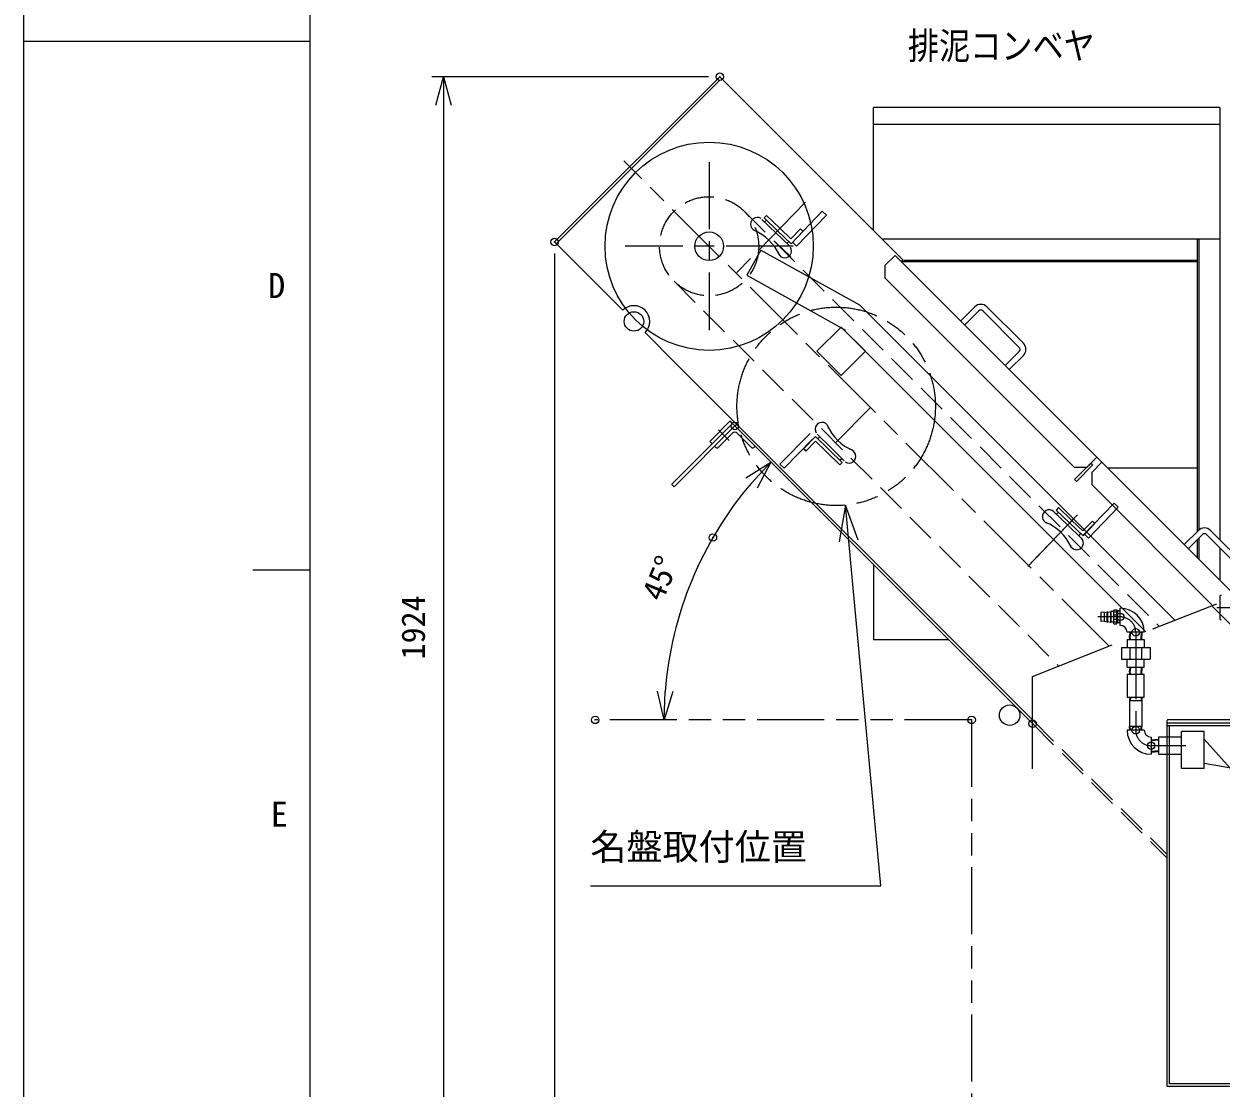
# Model space of a CAD drawing. Units: millimetres, scale not verified. Extents: x -4200 to 13609, y -2970 to 3038.
# Drawn here: x -4200 to -2110, y -1828 to 30 of the extents above; entities that cross this region are included whole.
import ezdxf
from ezdxf.enums import TextEntityAlignment as Align

# ---------------------------------------------------------------- set-up
doc = ezdxf.new("R2010")
doc.units = ezdxf.units.MM
doc.header["$LTSCALE"] = 26
doc.header["$PDMODE"] = 32
doc.header["$PDSIZE"] = 13
for name, pattern in [('USER3', [2.8, 2, -0.8]), ('USER4', [7.4, 4.5, -0.8, 1.3, -0.8]), ('USER5', [9.9, 4.5, -0.8, 1.5, -0.8, 1.5, -0.8])]:
    doc.linetypes.add(name, pattern=pattern)
for name, color, linetype, lineweight in [('0-0_0', 3, 'Continuous', 18), ('0-3_4', 4, 'Continuous', 18), ('0-A_AM_3', 6, 'USER3', 18), ('0-B_AM_5', 7, 'Continuous', 18), ('0-C_AM_7', 4, 'USER4', 18), ('0-D_AM_11', 3, 'USER5', 18), ('0-E_AM_BOR', 7, 'Continuous', 18), ('0-F_AM_0', 3, 'Continuous', 18), ('1-0_AM_2', 2, 'Continuous', 18)]:
    doc.layers.add(name, color=color, linetype=linetype, lineweight=lineweight)
doc.layers.add('1-A__0-9_Defpoints', color=7, linetype='Continuous')
doc.styles.add('ＭＳ ゴシック', font='')
doc.styles.get('ＭＳ ゴシック').set_extended_font_data('MS Gothic')

# ---------------------------------------------------------------- blocks, each defined once
blk = doc.blocks.new('_Open30')
at = {"layer": '0-0_0', "color": 7}
blk.add_line((0, 0), (-25, 0), dxfattribs=at)
blk.add_lwpolyline([(-25, 6.7), (0, 0), (-25, -6.7)], dxfattribs=at)
blk = doc.blocks.new('_D3')
at = {"layer": '0-B_AM_5'}
for p, q in [((-75220.4, -1493.5), (-87286.3, -1493.5)), ((-86786.3, -2743.5), (-86786.3, -48333.3)), ((-64226.8, -49583.3), (-87286.3, -49583.3))]:
    blk.add_line(p, q, dxfattribs=at)
at = {"layer": '1-A__0-9_Defpoints'}
for p in [(-74720.4, -1493.5), (-86786.3, -49583.3), (-63726.8, -49583.3)]:
    blk.add_point(p, dxfattribs=at)
at = {"layer": '0-B_AM_5', "xscale": 50, "yscale": 50}
for p, rotation in [((-86786.3, -1493.5), 90), ((-86786.3, -49583.3), 270)]:
    blk.add_blockref('_Open30', p, dxfattribs=dict(at, rotation=rotation))
at = {"layer": '0-B_AM_5', "style": 'ＭＳ ゴシック'}
blk.add_text('1924', height=1026, rotation=90, dxfattribs=at).set_placement((-87286.8, -26938.4), align=Align.BOTTOM_LEFT)
blk = doc.blocks.new('_D5')
at = {"layer": '0-B_AM_5'}
blk.add_line((-81939, -9212), (-81939, -56873.7), dxfattribs=at)
at = {"layer": '1-A__0-9_Defpoints'}
blk.add_point((-81939, -8712), dxfattribs=at)
blk = doc.blocks.new('_D26')
at = {"layer": '0-B_AM_5'}
blk.add_arc((-61226.8, -29583.3), 15927.3, 139.49781, 175.50219, dxfattribs=at)
at = {"layer": '1-A__0-9_Defpoints'}
for p in [(-74063.9, -16746.1), (-75020.2, -21619.6), (-80159.6, -29583.3), (-63726.8, -29583.3), (-61064.8, -29745.3)]:
    blk.add_point(p, dxfattribs=at)
at = {"layer": '0-B_AM_5', "xscale": 50, "yscale": 50}
for p, rotation in [((-72489.1, -18321), 47.24891), ((-77154.1, -29583.3), 267.75109)]:
    blk.add_blockref('_Open30', p, dxfattribs=dict(at, rotation=rotation))
at = {"layer": '0-B_AM_5', "style": 'ＭＳ ゴシック'}
blk.add_text('45°', height=1026, rotation=67.5, dxfattribs=at).set_placement((-76939.4, -24590.2), align=Align.BOTTOM_LEFT)
blk = doc.blocks.new('JIS_A3')
at = {"layer": '0-0_0'}
blk.add_line((625, 250), (625, 7175), dxfattribs=at)
at = {"layer": '0-E_AM_BOR', "color": 2}
for p, q in [((625, 3712.5), (0, 3712.5)), ((625, 2558.33), (500, 2558.33))]:
    blk.add_line(p, q, dxfattribs=at)
at = {"layer": '0-E_AM_BOR', "color": 1}
blk.add_lwpolyline([(0, 7425), (10500, 7425), (10500, 0), (0, 0)], close=True, dxfattribs=at)
at = {"layer": '0-E_AM_BOR', "style": 'ＭＳ ゴシック'}
for s, p in [('D', (533.04, 3135.42)), ('E', (538.93, 1981.25))]:
    blk.add_text(s, height=54.99, dxfattribs=at).set_placement(p, align=Align.BOTTOM_LEFT)
blk = doc.blocks.new('_S40')
at = {"layer": '0-B_AM_5'}
for points in [[(-80372.6, -36832.4), (-67693.9, -36832.4), (-69093.4, -21770.6), (-69239.1, -20202.4)], [(-68673.2, -21731.6), (-69239.1, -20202.4), (-69513.6, -21809.7)]]:
    blk.add_lwpolyline(points, dxfattribs=at)
at = {"layer": '0-B_AM_5', "style": 'ＭＳ ゴシック'}
blk.add_text('名盤取付位置', height=1155, dxfattribs=at).set_placement((-80372.6, -36044.9), align=Align.BOTTOM_LEFT)

msp = doc.modelspace()

# ---------------------------------------------------------------- linework, layer by layer
at = {"layer": '0-0_0'}
for p, q in [((-2678.98, -373.97), (-2696.66, -391.65)), ((-2678.98, -373.97), (-2087.19, -965.77)), ((-2696.66, -391.65), (-2696.66, -412.86)), ((-2696.66, -412.86), (-2365.45, -744.07)), ((-2564.48, -488.48), (-2539.73, -463.73)), ((-2557.41, -495.55), (-2532.66, -470.8)), ((-2525.59, -470.8), (-2461.95, -534.44)), ((-2518.51, -463.73), (-2454.88, -527.37)), ((-2461.95, -541.51), (-2486.69, -566.26)), ((-2454.88, -548.58), (-2479.62, -573.33)), ((-2344.24, -744.07), (-2326.56, -726.39)), ((-2344.24, -744.07), (-2365.45, -744.07)), ((-2335.42, -752.89), (-2317.74, -735.21)), ((-2173.89, -879.06), (-2149.15, -854.31)), ((-2127.93, -854.31), (-2064.29, -917.95)), ((-2166.82, -886.13), (-2142.07, -861.38)), ((-2135, -861.38), (-2071.36, -925.02)), ((-2111.96, -969.63), (-2111.96, -1007.78))]:
    msp.add_line(p, q, dxfattribs=at)
msp.add_lwpolyline([(-2335.42, -752.89), (-2335.42, -774.1), (-2124.35, -985.17)], dxfattribs=at)
msp.add_circle((-2478.79, -1176.87), 17.85, dxfattribs=at)
for centre, radius, start, end in [((-2529.12, -474.33), 15, 45, 135), ((-2529.12, -474.33), 5, 45, 135), ((-2465.48, -537.97), 5, 315, 45), ((-2465.48, -537.97), 5, 315, 45), ((-2465.48, -537.97), 15, 315, 45), ((-2138.54, -864.92), 15, 45, 135), ((-2138.54, -864.92), 5, 45, 135), ((-2109.42, -969.63), 2.54, 94.76387, 179.99998), ((-2109.42, -1007.78), 2.54, 180.00002, 265.23613)]:
    msp.add_arc(centre, radius, start, end, dxfattribs=at)
at = {"layer": '0-3_4'}
for p, q in [((-2913.35, -364.69), (-2741.03, -460.42)), ((-2190.28, -1011.17), (-2741.03, -460.42)), ((-2773.23, -498.93), (-2815.65, -541.36)), ((-2240.99, -1031.16), (-2773.23, -498.93)), ((-2815.65, -541.36), (-2773.23, -583.78)), ((-2228.53, -1026.25), (-2116.79, -982.19))]:
    msp.add_line(p, q, dxfattribs=at)
for points in [[(-2913.35, -364.69), (-2937.63, -408.4), (-2765.31, -504.12)], [(-2773.23, -583.78), (-2730.8, -541.36), (-2773.23, -498.93)], [(-2438.75, -1270.8), (-2438.75, -1109.14), (-2299.69, -1054.31)]]:
    msp.add_lwpolyline(points, dxfattribs=at)
msp.add_circle((-3003.58, -357.84), 181.81, dxfattribs=at)
at = {"layer": '0-A_AM_3'}
for p, q in [((-2942.35, -296.61), (-2217.19, -1021.78)), ((-3064.8, -419.06), (-2392.83, -1091.04)), ((-2125.82, -985.75), (-2012.78, -1098.78)), ((-2438.75, -1185.32), (-2205.09, -1418.98)), ((-2438.75, -1191.69), (-2203.74, -1426.69))]:
    msp.add_line(p, q, dxfattribs=at)
msp.add_circle((-3003.58, -357.84), 86.58, dxfattribs=at)
at = {"layer": '0-C_AM_7'}
for p, q in [((-2305.01, -1056.41), (-3152.67, -208.75)), ((-3003.58, -211.25), (-3003.58, -504.42)), ((-2835.04, -280.95), (-2956.44, -404.97)), ((-2888.22, -350.02), (-2860.96, -376.55)), ((-2856.99, -357.84), (-3150.16, -357.84)), ((-2721.72, -639.7), (-2782.95, -700.92)), ((-2987.46, -678.33), (-2968.69, -697.1)), ((-2366.17, -832.59), (-2451.12, -921.24)), ((-2366.17, -832.59), (-2451.12, -921.24)), ((-2360.6, -826.78), (-2445.55, -915.42)), ((-2116.81, -988.71), (-1744.15, -988.71)), ((-2285.66, -1005.17), (-2324.97, -1005.17)), ((-2258.66, -1032.17), (-2258.66, -1203.21)), ((-2171.06, -1230.21), (-2231.66, -1230.21))]:
    msp.add_line(p, q, dxfattribs=at)
for centre, start, end in [((-2285.66, -1032.17), 0, 90), ((-2231.66, -1203.21), 180, 270)]:
    msp.add_arc(centre, 27, start, end, dxfattribs=at)
at = {"layer": '0-D_AM_11'}
for p, q in [((-2365.45, -765.28), (-2337.17, -737)), ((-2337.17, -737), (-2333.98, -740.18)), ((-2545.23, -1185.21), (-3202.54, -1185.21)), ((-2545.23, -1185.21), (-2545.23, -1985.21)), ((-2138.98, -1218.76), (-2094.01, -1269.31)), ((-2068.9, -1273.74), (-2138.98, -1261.38))]:
    msp.add_line(p, q, dxfattribs=at)
msp.add_lwpolyline([(-2333.98, -740.18), (-2362.27, -768.47), (-2365.45, -765.28)], dxfattribs=at)
msp.add_circle((-2781.75, -637.45), 173.27, dxfattribs=at)
at = {"layer": '0-F_AM_0'}
for p, q in [((-3273.71, -350.36), (-2984.97, -61.62)), ((-2665.18, -381.41), (-2984.97, -61.62)), ((-3270.53, -353.54), (-2984.97, -67.98)), ((-2716.48, -330.11), (-2716.48, -115.21)), ((-2111.48, -115.21), (-2716.48, -115.21)), ((-2111.48, -115.21), (-2111.48, -870.76)), ((-2111.48, -145.21), (-2716.48, -145.21)), ((-2887.42, -334.22), (-2911.35, -311.3)), ((-2903.38, -303.97), (-2907.53, -308.3)), ((-2884.1, -330.76), (-2907.53, -308.3)), ((-2903.56, -312.11), (-2906.88, -315.57)), ((-2879.95, -326.42), (-2903.38, -303.97)), ((-2860.49, -353.38), (-2806.16, -296.68)), ((-2850.83, -357.75), (-2798.94, -303.6)), ((-2806.16, -296.68), (-2798.94, -303.6)), ((-2887.36, -334.29), (-2863.43, -357.21)), ((-2883.82, -331.03), (-2884.07, -330.79)), ((-2884.04, -330.82), (-2860.49, -353.38)), ((-2879.6, -326.77), (-2879.91, -326.45)), ((-2879.88, -326.49), (-2860.67, -344.9)), ((-2860.67, -344.9), (-2844.07, -327.57)), ((-2844.07, -327.57), (-2839.74, -331.72)), ((-3154.35, -469.72), (-3273.71, -350.36)), ((-2864.58, -349.47), (-2867.9, -352.94)), ((-2858.05, -350.83), (-2850.83, -357.75)), ((-2111.48, -345.21), (-2701.38, -345.21)), ((-2151.48, -345.21), (-2151.48, -856.64)), ((-2148.48, -345.21), (-2148.48, -853.64)), ((-2668.39, -384.57), (-2665.18, -381.41)), ((-2668.39, -384.57), (-2665.18, -381.41)), ((-2151.48, -385.21), (-2667.75, -385.21)), ((-2664.38, -382.21), (-2151.48, -382.21)), ((-3061.58, -562.49), (-3115.46, -508.61)), ((-3061.58, -562.49), (-2438.75, -1185.32)), ((-2962.94, -667.49), (-3069.01, -773.56)), ((-2958.7, -671.74), (-2962.94, -667.49)), ((-2958.7, -671.74), (-2955.52, -668.55)), ((-3064.85, -777.89), (-2958.7, -671.74)), ((-2958.7, -671.74), (-2994.05, -707.09)), ((-2962.94, -684.46), (-2987.69, -709.21)), ((-2958.71, -671.72), (-2438.75, -1191.69)), ((-2923.34, -707.09), (-2958.7, -671.74)), ((-2929.71, -709.21), (-2954.45, -684.46)), ((-2827.46, -685), (-2879.93, -738.6)), ((-2791.29, -709.38), (-2814.97, -686.2)), ((-2994.05, -707.09), (-2991.93, -709.21)), ((-2925.46, -709.21), (-2923.34, -707.09)), ((-2823.59, -695.34), (-2872.86, -745.67)), ((-2798.85, -717.1), (-2817.86, -698.48)), ((-2813.91, -693.95), (-2810.55, -690.52)), ((-2791.23, -709.44), (-2767.55, -732.62)), ((-2834.83, -715.46), (-2839.12, -711.26)), ((-2799.13, -716.81), (-2798.82, -717.13)), ((-2798.78, -717.16), (-2775.59, -739.86)), ((-2794.86, -712.6), (-2794.62, -712.84)), ((-2794.58, -712.87), (-2771.39, -735.58)), ((-2775.32, -731.73), (-2771.97, -728.3)), ((-2879.93, -738.6), (-2872.86, -745.67)), ((-2775.59, -739.86), (-2771.39, -735.58)), ((-2151.48, -745.21), (-2307.75, -745.21)), ((-2393.61, -814.25), (-2397.76, -818.58)), ((-2370.17, -836.7), (-2393.61, -814.25)), ((-2350.75, -863.31), (-2296.41, -806.61)), ((-2289.19, -813.53), (-2296.41, -806.61)), ((-2377.65, -844.5), (-2401.57, -821.57)), ((-2374.33, -841.03), (-2397.76, -818.58)), ((-2393.79, -822.38), (-2397.11, -825.85)), ((-2377.58, -844.56), (-2353.65, -867.49)), ((-2374.05, -841.3), (-2374.29, -841.06)), ((-2369.82, -837.05), (-2370.14, -836.73)), ((-2370.11, -836.77), (-2350.9, -855.17)), ((-2354.8, -859.75), (-2358.12, -863.21)), ((-2151.48, -870.79), (-2151.48, -901.47)), ((-2148.48, -867.79), (-2148.48, -904.47)), ((-2111.48, -884.9), (-2111.48, -941.47)), ((-2716.48, -913.95), (-2716.48, -1045.21)), ((-2585.23, -1045.21), (-2716.48, -1045.21))]:
    msp.add_line(p, q, dxfattribs=at)
msp.add_lwpolyline([(-3002.54, -698.61), (-2998.3, -702.85), (-2962.94, -667.49), (-2967.18, -663.25)], close=True, dxfattribs=at)
for points in [[(-2794.65, -712.81), (-2817.95, -690), (-2838.94, -711.44)], [(-2817.86, -698.48), (-2834.65, -715.63), (-2838.94, -711.44)], [(-2348.3, -860.76), (-2341.08, -867.68), (-2289.19, -813.53)], [(-2374.26, -841.1), (-2350.72, -863.66), (-2329.96, -842)], [(-2350.9, -855.17), (-2334.29, -837.85), (-2329.96, -842)]]:
    msp.add_lwpolyline(points, dxfattribs=at)
for centre, radius in [((-3003.58, -357.84), 25), ((-3134.9, -489.16), 17)]:
    msp.add_circle(centre, radius, dxfattribs=at)
for centre, radius, start, end in [((-2919.45, -319.36), 11.9, 57.03319, 267.64686), ((-2955.81, -405.09), 81.03, 23.4138, 68.1662), ((-2871.64, -366.16), 11.9, 183.57633, 34.19), ((-3134.9, -489.16), 27.5, 315, 135), ((-2806.67, -677.34), 11.9, 2.96633, 213.58), ((-2958.7, -688.71), 6, 45, 135), ((-2722.09, -639.31), 81.03, 202.8038, 247.5562), ((-2989.81, -707.09), 3, 225, 315), ((-2927.58, -707.09), 3, 225, 315), ((-2759.36, -724.65), 11.9, 236.42319, 87.03686), ((-3175.07, -879.63), 150, 42.70756, 45), ((-2409.8, -830.16), 11.9, 45.61, 256.22367), ((-2445.76, -915.65), 81.03, 23.8438, 68.5962), ((-2361.89, -876.08), 11.9, 196.21633, 46.83)]:
    msp.add_arc(centre, radius, start, end, dxfattribs=at)
at = {"layer": '1-0_AM_2'}
for p, q in [((-2319.54, -998.39), (-2319.54, -1011.94)), ((-2313.46, -997.06), (-2318.71, -997.5)), ((-2313.46, -997.57), (-2308.39, -996.55)), ((-2313.46, -997.06), (-2313.46, -997.57)), ((-2313.46, -1013.28), (-2313.46, -997.57)), ((-2308.39, -1013.78), (-2308.39, -996.55)), ((-2308.39, -996.55), (-2307.37, -996.55)), ((-2307.37, -997.06), (-2302.31, -996.04)), ((-2307.37, -996.55), (-2307.37, -997.06)), ((-2307.37, -1013.78), (-2307.37, -997.06)), ((-2302.31, -1014.29), (-2302.31, -996.04)), ((-2298.25, -996.04), (-2302.31, -996.04)), ((-2301.29, -1014.29), (-2301.29, -996.04)), ((-2296.73, -993), (-2291.66, -993)), ((-2296.73, -993), (-2296.73, -994.52)), ((-2296.73, -1017.33), (-2296.73, -994.52)), ((-2296.73, -996.57), (-2291.66, -996.57)), ((-2296.73, -1001.41), (-2291.66, -1001.41)), ((-2291.66, -993), (-2291.66, -994.32)), ((-2291.66, -994.32), (-2290.21, -995.16)), ((-2285.66, -994.69), (-2291.66, -994.32)), ((-2291.66, -1017.33), (-2291.66, -994.32)), ((-2290.21, -994.41), (-2290.21, -1015.93)), ((-2285.66, -995.44), (-2290.21, -995.16)), ((-2285.66, -1020.17), (-2285.66, -990.17)), ((-2313.46, -1013.28), (-2318.71, -1012.84)), ((-2313.46, -1012.77), (-2308.39, -1013.78)), ((-2308.39, -1013.78), (-2307.37, -1013.78)), ((-2307.37, -1013.28), (-2302.31, -1014.29)), ((-2298.25, -1014.29), (-2302.31, -1014.29)), ((-2296.73, -1008.93), (-2291.66, -1008.93)), ((-2296.73, -1013.77), (-2291.66, -1013.77)), ((-2296.73, -1017.33), (-2291.66, -1017.33)), ((-2291.66, -1016.02), (-2290.21, -1015.18)), ((-2285.66, -1015.65), (-2291.66, -1016.02)), ((-2285.66, -1014.9), (-2290.21, -1015.18)), ((-2243.66, -1032.17), (-2273.66, -1032.17)), ((-2273.66, -1044.85), (-2243.66, -1044.85)), ((-2273.66, -1044.85), (-2273.66, -1058.85)), ((-2269.14, -1032.17), (-2269.34, -1038.51)), ((-2269.14, -1044.85), (-2269.34, -1038.51)), ((-2267.98, -1032.17), (-2268.17, -1038.51)), ((-2267.98, -1044.85), (-2268.17, -1038.51)), ((-2249.34, -1032.17), (-2249.15, -1038.51)), ((-2249.34, -1044.85), (-2249.15, -1038.51)), ((-2248.18, -1032.17), (-2247.98, -1038.51)), ((-2248.18, -1044.85), (-2247.98, -1038.51)), ((-2243.66, -1044.85), (-2243.66, -1058.85)), ((-2283.66, -1058.85), (-2233.66, -1058.85)), ((-2283.66, -1058.85), (-2283.66, -1078.85)), ((-2268.66, -1058.85), (-2268.66, -1078.85)), ((-2248.66, -1058.85), (-2248.66, -1078.85)), ((-2233.66, -1058.85), (-2233.66, -1078.85)), ((-2283.66, -1078.85), (-2233.66, -1078.85)), ((-2273.66, -1092.85), (-2273.66, -1078.85)), ((-2243.66, -1092.85), (-2243.66, -1078.85)), ((-2273.66, -1092.85), (-2243.66, -1092.85)), ((-2273.66, -1105.53), (-2273.66, -1145.53)), ((-2273.66, -1105.53), (-2243.66, -1105.53)), ((-2269.14, -1092.85), (-2269.34, -1099.19)), ((-2269.14, -1105.53), (-2269.34, -1099.19)), ((-2267.98, -1092.85), (-2268.17, -1099.19)), ((-2267.98, -1105.53), (-2268.17, -1099.19)), ((-2249.34, -1092.85), (-2249.15, -1099.19)), ((-2249.34, -1105.53), (-2249.15, -1099.19)), ((-2248.18, -1092.85), (-2247.98, -1099.19)), ((-2248.18, -1105.53), (-2247.98, -1099.19)), ((-2269.14, -1145.53), (-2269.34, -1151.87)), ((-2267.98, -1145.53), (-2268.17, -1151.87)), ((-2249.34, -1145.53), (-2249.15, -1151.87)), ((-2248.18, -1145.53), (-2247.98, -1151.87)), ((-2269.34, -1151.87), (-2269.34, -1196.87)), ((-2247.98, -1151.87), (-2269.34, -1151.87)), ((-2247.98, -1151.87), (-2247.98, -1196.87)), ((-1889.63, -1185.21), (-2203.98, -1185.21)), ((-2203.98, -1825.21), (-2203.98, -1186.21)), ((-1653.98, -1190.71), (-2203.98, -1190.71)), ((-2243.66, -1203.21), (-2273.66, -1203.21)), ((-2269.14, -1203.21), (-2269.34, -1196.87)), ((-2247.98, -1196.87), (-2269.34, -1196.87)), ((-2267.98, -1203.21), (-2268.17, -1196.87)), ((-2249.34, -1203.21), (-2249.15, -1196.87)), ((-2248.18, -1203.21), (-2247.98, -1196.87)), ((-2203.98, -1195.21), (-1653.98, -1195.21)), ((-2199.48, -1820.71), (-2199.48, -1195.21)), ((-2138.98, -1205.21), (-2178.98, -1205.21)), ((-2178.98, -1270.21), (-2178.98, -1205.21)), ((-2138.98, -1270.21), (-2138.98, -1205.21)), ((-2231.66, -1215.21), (-2231.66, -1245.21)), ((-2231.66, -1219.73), (-2225.32, -1219.53)), ((-2231.66, -1220.89), (-2225.32, -1220.69)), ((-2218.98, -1219.73), (-2225.32, -1219.53)), ((-2218.98, -1220.89), (-2225.32, -1220.69)), ((-2178.98, -1215.21), (-2218.98, -1215.21)), ((-2218.98, -1215.21), (-2218.98, -1245.21)), ((-2231.66, -1239.52), (-2225.32, -1239.72)), ((-2231.66, -1240.69), (-2225.32, -1240.88)), ((-2218.98, -1239.52), (-2225.32, -1239.72)), ((-2218.98, -1240.69), (-2225.32, -1240.88)), ((-2218.98, -1245.21), (-2178.98, -1245.21)), ((-2138.98, -1270.21), (-2178.98, -1270.21)), ((-1263.98, -1825.21), (-2203.98, -1825.21))]:
    msp.add_line(p, q, dxfattribs=at)
for points in [[(-2273.66, -1145.53), (-2243.66, -1145.53), (-2243.66, -1105.53)], [(-1263.98, -1820.71), (-1593.98, -1820.71), (-2199.48, -1820.71)]]:
    msp.add_lwpolyline(points, dxfattribs=at)
for centre, radius, start, end in [((-2318.64, -998.39), 0.901, 94.76387, 179.99998), ((-2298.25, -994.52), 1.52, 270, 359.99993), ((-2285.66, -1032.17), 42, 360, 90), ((-2318.64, -1011.94), 0.901, 180.00002, 265.23613), ((-2298.25, -1015.81), 1.52, 0.00005, 90), ((-2285.66, -1032.17), 12, 360, 90), ((-2231.66, -1203.21), 42, 180, 270), ((-2231.66, -1203.21), 12, 180, 270)]:
    msp.add_arc(centre, radius, start, end, dxfattribs=at)
for p in [(-2285.66, -1005.17), (-2258.66, -1032.17), (-2258.66, -1203.21), (-2231.66, -1230.21)]:
    msp.add_point(p, dxfattribs=at)

# ---------------------------------------------------------------- block references
at = {"layer": '0-B_AM_5', "xscale": 0.04, "yscale": 0.04}
for name in ['_D3', '_D5', '_D26', '_S40']:
    msp.add_blockref(name, (3.84, -1.88), dxfattribs=at)
at = {"layer": '0-E_AM_BOR', "xscale": 0.8, "yscale": 0.8}
msp.add_blockref('JIS_A3', (-4200.17, -2970), dxfattribs=at)

# ---------------------------------------------------------------- texts
at = {"layer": '0-B_AM_5', "style": 'ＭＳ ゴシック', "width": 0.85}
msp.add_text('排泥コンベヤ', height=46.92, dxfattribs=at).set_placement((-2656.54, -45.2), align=Align.BOTTOM_LEFT)

doc.saveas('drawing.dxf')
